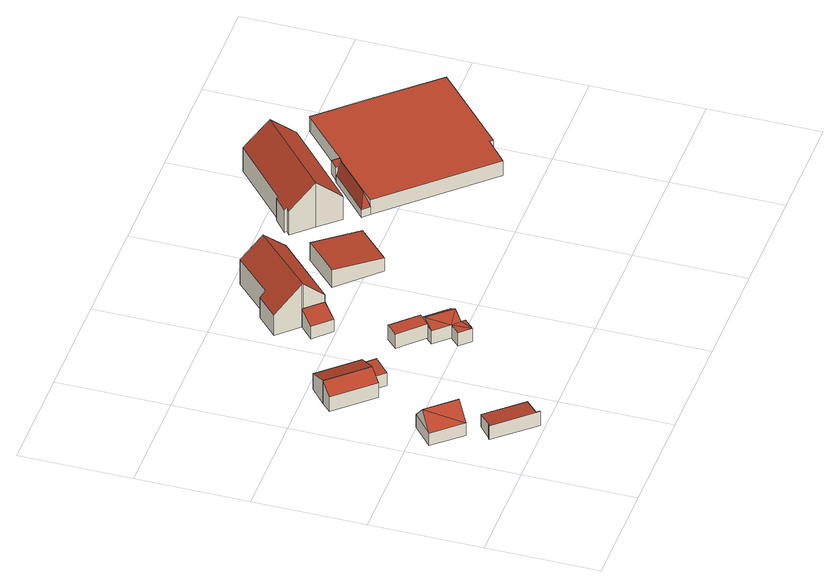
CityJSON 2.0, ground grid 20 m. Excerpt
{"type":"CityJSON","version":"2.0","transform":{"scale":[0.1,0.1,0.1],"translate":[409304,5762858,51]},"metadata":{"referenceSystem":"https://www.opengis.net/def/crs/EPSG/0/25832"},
"CityObjects":{
"building1":{"type":"Building","attributes":{"Gemeindeschluessel":"05515000","Geometrietyp2DReferenz":"3000","function":"31001_2460","roofType":"5000","measuredHeight":5.55},"geometry":[{"type":"Solid","lod":"2","boundaries":[[[[0,1,2,3]],[[4,5,1,0]],[[6,7,5,4]],[[3,2,7,6]],[[4,0,8,9]],[[6,9,8]],[[8,3,6]],[[4,9,6]],[[3,8,0]],[[1,5,7,2]]]],"semantics":{"surfaces":[{"type":"WallSurface"},{"type":"RoofSurface"},{"type":"GroundSurface"}],"values":[[0,0,0,0,1,1,1,0,0,2]]}}]},
"building2":{"type":"Building","attributes":{"Gemeindeschluessel":"05515000","Geometrietyp2DReferenz":"3000","function":"31001_2700","roofType":"2100","measuredHeight":2.92},"geometry":[{"type":"Solid","lod":"2","boundaries":[[[[10,11,12,13]],[[14,15,11,10]],[[16,17,15,14]],[[18,19,17,16]],[[20,21,19,18]],[[22,23,21,20]],[[24,25,23,22]],[[13,12,25,24]],[[22,20,18,16,14,10,13,24]],[[11,15,17,19,21,23,25,12]]]],"semantics":{"surfaces":[{"type":"WallSurface"},{"type":"RoofSurface"},{"type":"GroundSurface"}],"values":[[0,0,0,0,0,0,0,0,1,2]]}}]},
"building3":{"type":"Building","attributes":{"Gemeindeschluessel":"05515000","Geometrietyp2DReferenz":"3000","function":"51009_1610","roofType":"2100","measuredHeight":4.81},"geometry":[{"type":"Solid","lod":"2","boundaries":[[[[26,27,28,29]],[[30,31,27,26]],[[32,33,31,30]],[[29,28,33,32]],[[30,26,29,32]],[[27,31,33,28]]]],"semantics":{"surfaces":[{"type":"WallSurface"},{"type":"RoofSurface"},{"type":"GroundSurface"}],"values":[[0,0,0,0,1,2]]}}]},
"building4":{"type":"Building","attributes":{"Gemeindeschluessel":"05515000","Geometrietyp2DReferenz":"3000","function":"31001_1310","roofType":"2100","measuredHeight":4.86},"geometry":[{"type":"Solid","lod":"2","boundaries":[[[[29,28,34,35]],[[32,33,28,29]],[[36,37,33,32]],[[35,34,37,36]],[[32,29,35,36]],[[28,33,37,34]]]],"semantics":{"surfaces":[{"type":"WallSurface"},{"type":"RoofSurface"},{"type":"GroundSurface"}],"values":[[0,0,0,0,1,2]]}}]},
"building5":{"type":"Building","attributes":{"Gemeindeschluessel":"05515000","Geometrietyp2DReferenz":"3000","function":"31001_1310","roofType":"1000","measuredHeight":2.65},"geometry":[{"type":"Solid","lod":"2","boundaries":[[[[38,39,40,41]],[[42,43,39,38]],[[44,45,43,42]],[[41,40,45,44]],[[42,38,41,44]],[[39,43,45,40]]]],"semantics":{"surfaces":[{"type":"WallSurface"},{"type":"RoofSurface"},{"type":"GroundSurface"}],"values":[[0,0,0,0,1,2]]}}]},
"building6":{"type":"Building","attributes":{"Gemeindeschluessel":"05515000","Geometrietyp2DReferenz":"3000","function":"31001_1310","roofType":"1000","measuredHeight":3},"geometry":[{"type":"Solid","lod":"2","boundaries":[[[[46,47,48,49]],[[50,51,47,46]],[[52,53,51,50]],[[49,48,53,52]],[[50,46,49,52]],[[47,51,53,48]]]],"semantics":{"surfaces":[{"type":"WallSurface"},{"type":"RoofSurface"},{"type":"GroundSurface"}],"values":[[0,0,0,0,1,2]]}}]},
"building7":{"type":"Building","attributes":{"Gemeindeschluessel":"05515000","Geometrietyp2DReferenz":"3000","function":"31001_1310","roofType":"5000","measuredHeight":3.77},"geometry":[{"type":"Solid","lod":"2","boundaries":[[[[54,55,56,57]],[[58,59,55,54]],[[60,61,59,58]],[[62,63,61,60]],[[64,65,63,62]],[[66,67,65,64]],[[68,69,67,66]],[[57,56,69,68]],[[54,57,70,71]],[[66,62,58]],[[66,58,71]],[[66,71,70]],[[70,68,66]],[[58,62,60]],[[66,64,62]],[[68,70,57]],[[54,71,58]],[[55,59,61,63,65,67,69,56]]]],"semantics":{"surfaces":[{"type":"WallSurface"},{"type":"RoofSurface"},{"type":"GroundSurface"}],"values":[[0,0,0,0,0,0,0,0,1,1,1,1,1,1,1,0,0,2]]}}]},
"building8":{"type":"Building","attributes":{"Gemeindeschluessel":"05515000","Geometrietyp2DReferenz":"3000","function":"31001_1000"},"address":[{"country":"Germany","locality":"Münster","thoroughfareNumber":"490","thoroughfareName":"Schifffahrter Damm"}],"children":["building8-1","building8-2"]},
"building8-1":{"type":"BuildingPart","attributes":{"roofType":"2100","measuredHeight":3.85},"parents":["building8"],"geometry":[{"type":"Solid","lod":"2","boundaries":[[[[72,73,74,75]],[[76,77,78,79]],[[75,74,77,76]],[[79,80,72,75,76]],[[73,81,78,77,74]],[[81,73,72,80]],[[78,81,80,79]]]],"semantics":{"surfaces":[{"type":"WallSurface"},{"type":"RoofSurface"},{"type":"GroundSurface"},{"type":"ClosureSurface"}],"values":[[0,0,0,1,2,0,3]]}}]},
"building8-2":{"type":"BuildingPart","attributes":{"roofType":"3100","measuredHeight":8.96},"parents":["building8"],"geometry":[{"type":"Solid","lod":"2","boundaries":[[[[82,83,84,85]],[[86,87,83,82]],[[88,89,87,86]],[[90,91,89,88]],[[92,93,91,90]],[[94,79,78,93,92]],[[95,73,81,80,96]],[[97,98,73,95]],[[85,84,98,97]],[[94,92,90,88,96]],[[86,82,85,97,95,96,88]],[[83,87,89,91,93,78,81,73,98,84]],[[79,94,96,80]],[[78,79,80,81]]]],"semantics":{"surfaces":[{"type":"WallSurface"},{"type":"RoofSurface"},{"type":"GroundSurface"},{"type":"ClosureSurface"}],"values":[[0,0,0,0,0,0,0,0,0,1,1,2,0,3]]}}]},
"building9":{"type":"Building","attributes":{"Gemeindeschluessel":"05515000","Geometrietyp2DReferenz":"3000","function":"31001_2460","roofType":"2100","measuredHeight":3.55},"geometry":[{"type":"Solid","lod":"2","boundaries":[[[[99,100,101,102]],[[103,104,100,99]],[[105,106,104,103]],[[102,101,106,105]],[[103,99,102,105]],[[100,104,106,101]]]],"semantics":{"surfaces":[{"type":"WallSurface"},{"type":"RoofSurface"},{"type":"GroundSurface"}],"values":[[0,0,0,0,1,2]]}}]},
"building10":{"type":"Building","attributes":{"Gemeindeschluessel":"05515000","Geometrietyp2DReferenz":"3000","function":"31001_1000","roofType":"3100","measuredHeight":9.13},"address":[{"country":"Germany","locality":"Münster","thoroughfareNumber":"492","thoroughfareName":"Schifffahrter Damm"}],"geometry":[{"type":"Solid","lod":"2","boundaries":[[[[107,108,109,110]],[[111,112,108,107]],[[113,114,112,111]],[[115,116,114,113]],[[117,118,116,115]],[[119,120,118,117]],[[121,122,120,119]],[[123,124,122,121]],[[125,126,124,123]],[[110,109,126,125]],[[119,117,115,121]],[[113,111,107,110,125,123,121,115]],[[108,112,114,116,118,120,122,124,126,109]]]],"semantics":{"surfaces":[{"type":"WallSurface"},{"type":"RoofSurface"},{"type":"GroundSurface"}],"values":[[0,0,0,0,0,0,0,0,0,0,1,1,2]]}}]},
"building11":{"type":"Building","attributes":{"Gemeindeschluessel":"05515000","Geometrietyp2DReferenz":"3000","function":"51009_1610","roofType":"2100","measuredHeight":2.63},"geometry":[{"type":"Solid","lod":"2","boundaries":[[[[127,128,129,130]],[[131,132,128,127]],[[133,134,132,131]],[[130,129,134,133]],[[131,127,130,133]],[[128,132,134,129]]]],"semantics":{"surfaces":[{"type":"WallSurface"},{"type":"RoofSurface"},{"type":"GroundSurface"}],"values":[[0,0,0,0,1,2]]}}]},
"building12":{"type":"Building","attributes":{"Gemeindeschluessel":"05515000","Geometrietyp2DReferenz":"3000","function":"31001_2740"},"children":["building12-1","building12-2"]},
"building12-1":{"type":"BuildingPart","attributes":{"roofType":"5000","measuredHeight":4.22},"parents":["building12"],"geometry":[{"type":"Solid","lod":"2","boundaries":[[[[135,136,137,138]],[[139,140,136,135]],[[141,142,140,139]],[[141,139,143]],[[143,139,135,144]],[[135,138,144]],[[144,138,141,143]],[[136,140,142,137]],[[142,141,138,137]]]],"semantics":{"surfaces":[{"type":"WallSurface"},{"type":"RoofSurface"},{"type":"GroundSurface"},{"type":"ClosureSurface"}],"values":[[0,0,0,0,1,1,1,2,3]]}}]},
"building12-2":{"type":"BuildingPart","attributes":{"roofType":"1000","measuredHeight":3},"parents":["building12"],"geometry":[{"type":"Solid","lod":"2","boundaries":[[[[145,146,147,148]],[[149,150,146,145]],[[151,152,150,149]],[[153,154,152,151]],[[155,138,137,154,153]],[[156,157,142,141,158]],[[159,160,157,156]],[[161,162,160,159]],[[148,147,162,161]],[[159,156,158,155,153,151,149,145,148,161]],[[146,150,152,154,137,142,157,160,162,147]],[[138,155,158,141]],[[142,137,138,141]]]],"semantics":{"surfaces":[{"type":"WallSurface"},{"type":"RoofSurface"},{"type":"GroundSurface"},{"type":"ClosureSurface"}],"values":[[0,0,0,0,0,0,0,0,0,1,2,0,3]]}}]}
},
"vertices":[
[49,196,49],[49,196,23],[9,161,23],[9,161,49],[92,147,49],[92,147,23],[53,112,49],[53,112,23],[29,179,79],[73,130,79],
[56,74,51],[56,74,22],[55,72,22],[55,72,51],[57,73,51],[57,73,22],[84,96,47],[84,96,22],[138,34,47],[138,34,22],[112,11,51],[112,11,22],[116,6,51],[116,6,22],[115,4,51],[115,4,22],
[104,278,53],[104,278,23],[121,294,23],[121,294,71],[45,343,53],[45,343,23],[62,359,71],[62,359,23],
[152,321,23],[152,321,55],[93,386,55],[93,386,23],
[152,321,48],[152,321,22],[121,294,22],[121,294,48],[170,302,48],[170,302,22],[139,274,48],[139,274,22],
[237,291,50],[237,291,20],[279,249,20],[279,249,50],[256,310,50],[256,310,20],[298,267,50],[298,267,20],
[336,227,44],[336,227,17],[298,267,17],[298,267,44],[308,201,44],[308,201,17],[314,195,44],[314,195,17],[296,178,44],[296,178,17],[278,197,44],[278,197,17],[295,213,44],[295,213,17],[270,240,44],[270,240,17],[287,256,55],[324,216,55],
[245,453,58],[245,453,20],[220,430,20],[220,430,46],[249,400,46],[249,400,20],[273,423,20],[273,423,58],[246,452,58],[246,452,20],
[256,519,72],[256,519,20],[248,526,20],[248,526,62],[321,583,72],[321,583,20],[349,553,109],[349,553,20],[378,523,72],[378,523,20],[274,423,72],[274,423,20],[273,423,73],[245,453,108],[246,452,109],[210,490,62],[210,490,20],
[486,426,44],[486,426,17],[419,495,17],[419,495,53],[428,370,44],[428,370,17],[362,439,53],[362,439,17],
[505,579,60],[505,579,14],[479,557,14],[479,557,60],[507,577,63],[507,577,14],[611,670,63],[611,670,14],[643,634,106],[643,634,14],[675,599,63],[675,599,14],[539,476,63],[539,476,14],[507,512,106],[507,512,14],[475,548,63],[475,548,14],[482,554,63],[482,554,14],
[637,519,38],[637,519,11],[649,508,11],[649,508,36],[652,532,38],[652,532,11],[664,522,36],[664,522,11],
[562,452,22],[562,452,7],[574,440,7],[574,440,22],[637,519,22],[637,519,7],[649,508,22],[649,508,7],[643,513,48],[574,452,50],
[917,419,37],[917,419,7],[830,515,7],[830,515,37],[783,296,37],[783,296,7],[778,301,37],[778,301,7],[736,265,37],[736,265,7],[574,440,37],[664,522,37],[664,522,7],[649,508,37],[749,598,37],[749,598,7],[751,601,37],[751,601,7]
]}
